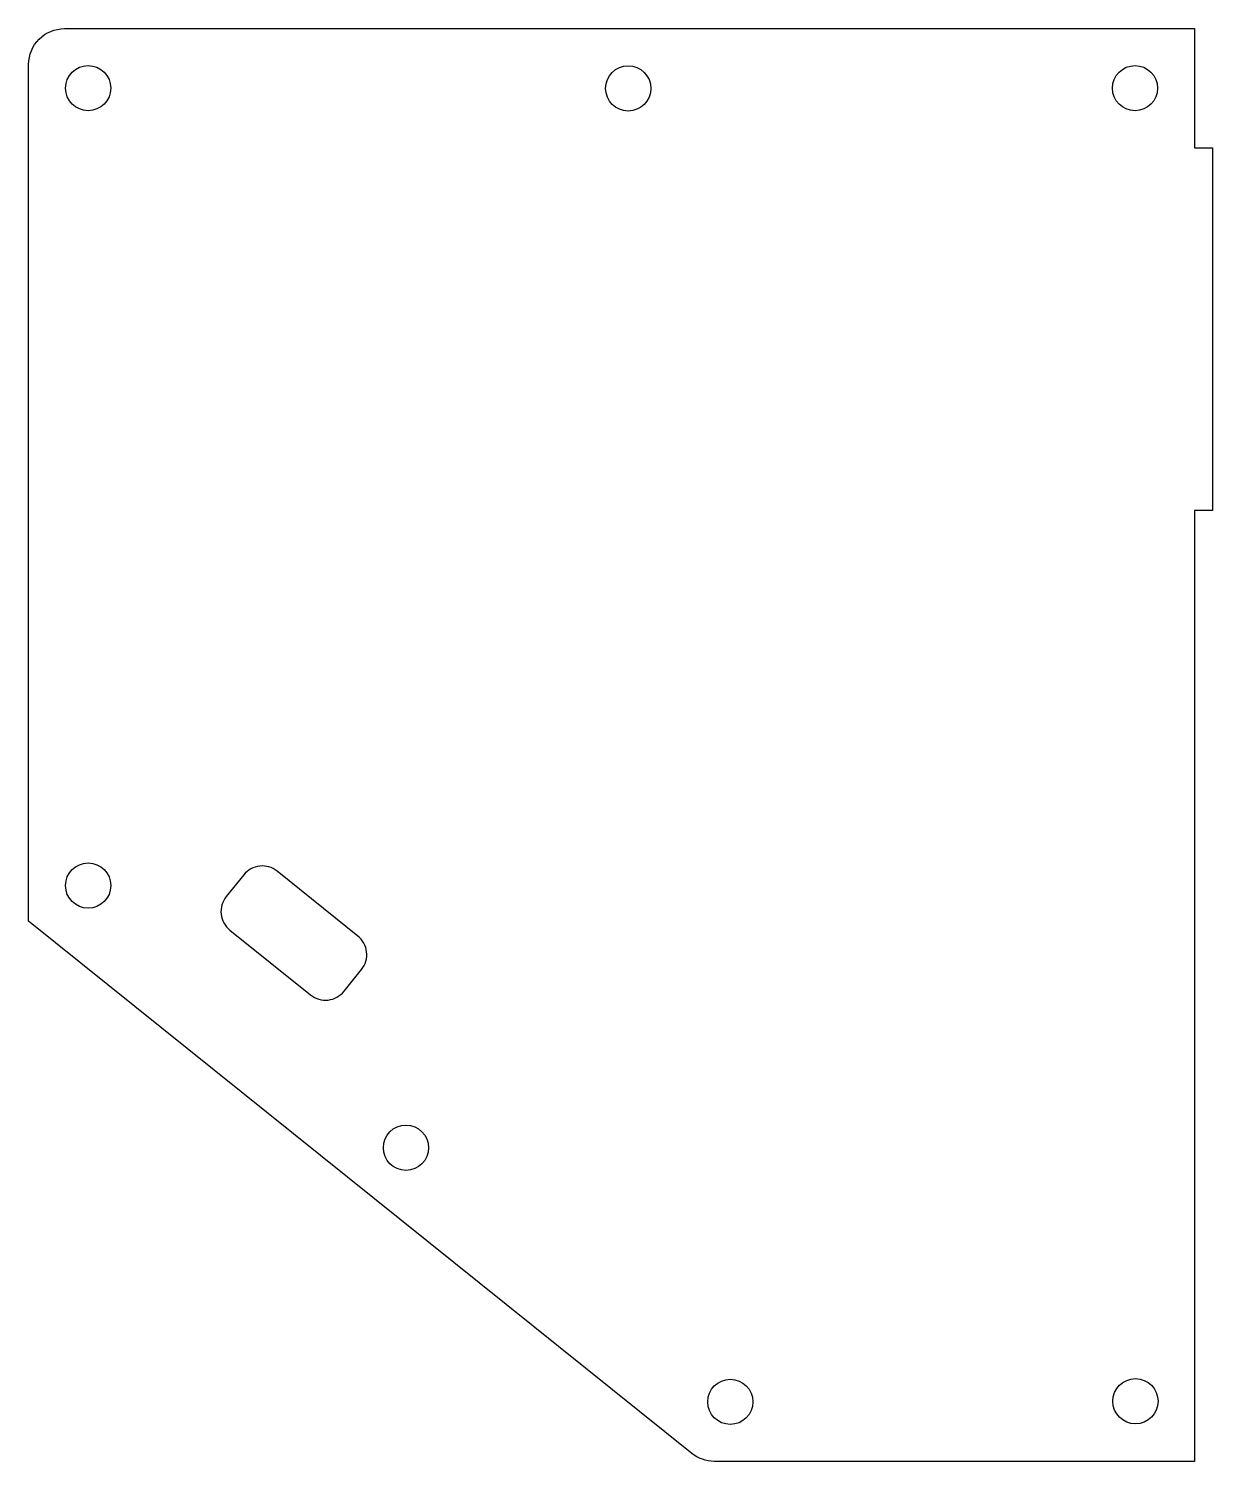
# Model space of a CAD drawing. Header units: millimetres. Extents: x 0 to 99, y -120 to 0.
import ezdxf

# ---------------------------------------------------------------- set-up
doc = ezdxf.new("R2010")
doc.units = ezdxf.units.MM
doc.layers.get('0').update_dxf_attribs({"linetype": 'CONTINUOUS'})

msp = doc.modelspace()

# ---------------------------------------------------------------- linework, layer by layer
for points in [[(0, -3, -0.414214), (3, 0), (97.95, 0), (97.95, -10), (99.45, -10), (99.45, -40.48), (97.95, -40.48), (97.95, -120.38), (57.6, -120.38, -0.170697), (55.72, -119.72), (0, -75)], [(26.5, -80.88), (27.97, -79.05, 0.414214), (27.66, -76.24), (20.88, -70.79, 0.414214), (18.07, -71.1), (16.6, -72.93, 0.414214), (16.9, -75.74), (23.69, -81.19, 0.414214)]]:
    msp.add_lwpolyline(points, format="xyb", close=True)
for centre in [(5, -5), (50.37, -5.02), (92.95, -5), (5, -72), (31.7, -94.03), (58.95, -115.38), (92.99, -115.33)]:
    msp.add_circle(centre, 1.9)

doc.saveas('drawing.dxf')
